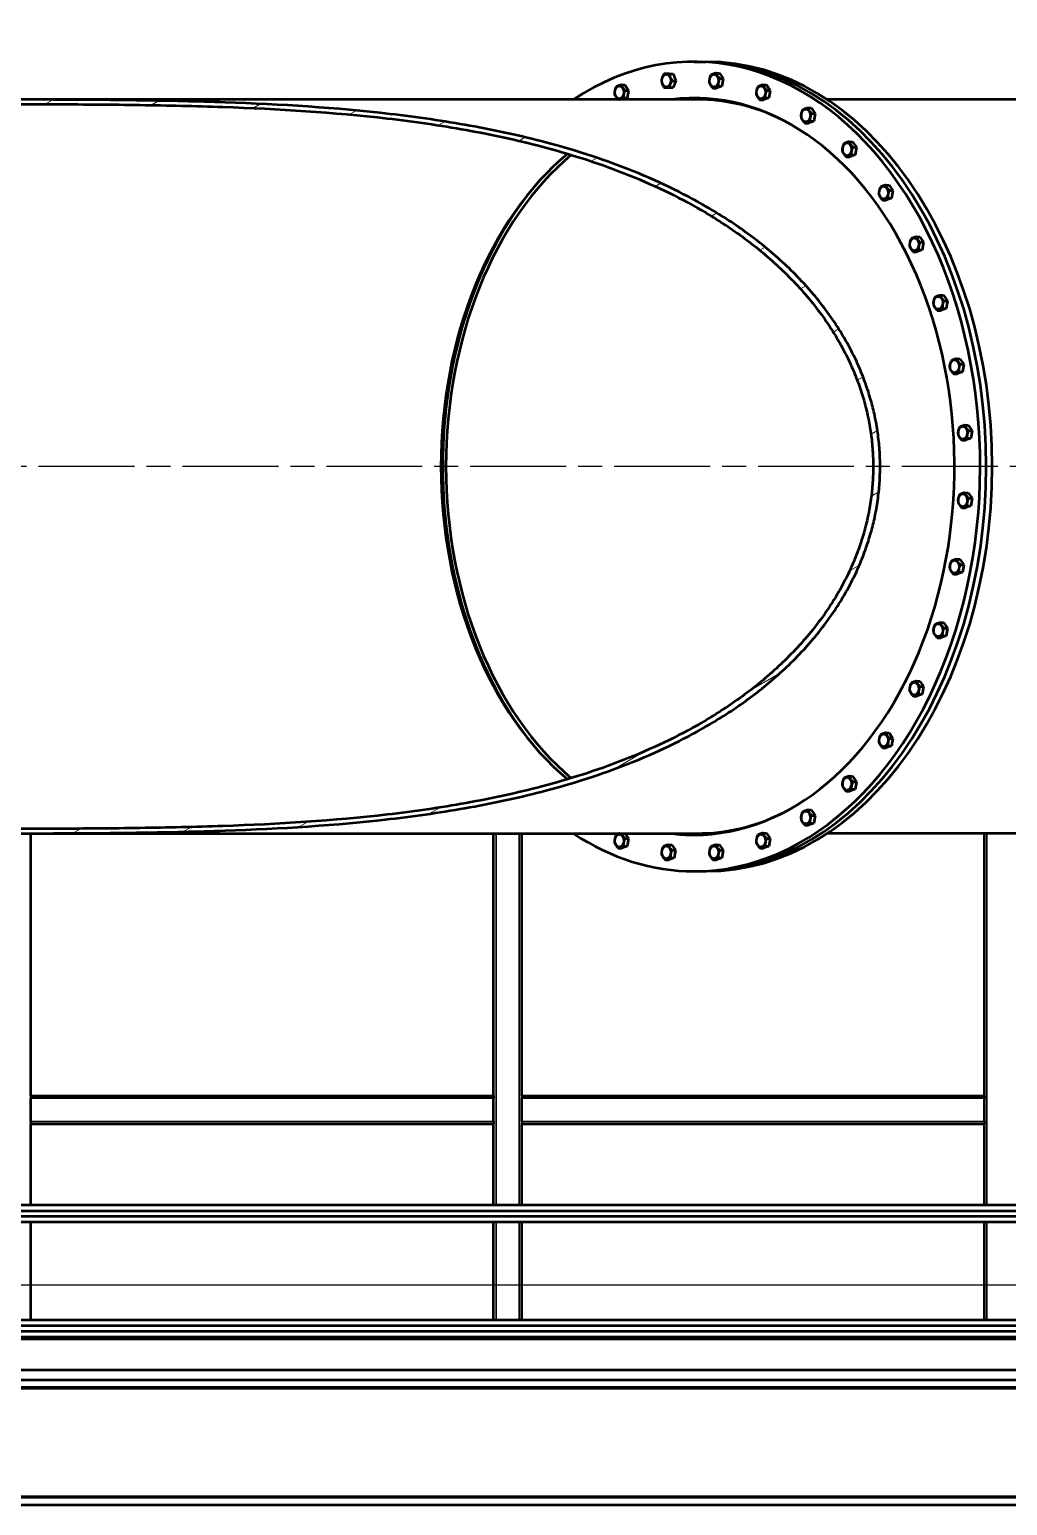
# Model space of a CAD drawing. Header units: millimetres. Extents: x 0 to 25230, y 0 to 17820.
# Drawn here: x 13357 to 15091, y 13495 to 16109 of the extents above; entities that cross this region are included whole.
import ezdxf

# ---------------------------------------------------------------- set-up
doc = ezdxf.new("R2010")
doc.units = ezdxf.units.MM
doc.header["$LTSCALE"] = 30
doc.linetypes.add('CHAIN', pattern=[0.7087, 0.4724, -0.0591, 0.1181, -0.0591])
for name, color, linetype, lineweight in [('Видимые тонкие (ГОСТ)', 7, 'Continuous', 35), ('Видимый контур (ГОСТ)', 7, 'Continuous', 50), ('Граница выносного элемента (ГОСТ)', 7, 'Continuous', 25), ('Осевая линия (ГОСТ)', 7, 'Continuous', 25), ('Штриховка (ГОСТ)', 7, 'Continuous', 18)]:
    doc.layers.add(name, color=color, linetype=linetype, lineweight=lineweight)

# ---------------------------------------------------------------- blocks, each defined once
blk = doc.blocks.new('2dDetail7')
at = {"layer": 'Граница выносного элемента (ГОСТ)', "flags": 128}
blk.add_lwpolyline([(318.84, 442.347), (540.333, 442.347), (540.333, 462.83), (318.84, 462.83), (318.84, 442.347)], dxfattribs=at)

msp = doc.modelspace()

# ---------------------------------------------------------------- hatches: boundary and pattern name
at = {"layer": 'Штриховка (ГОСТ)'}
h = msp.add_hatch(dxfattribs=at)
h.set_pattern_fill('ANSI31', color=256, scale=762, angle=-14.9999778, style=0)
h.set_pattern_definition([(30, (0, 0), (-47.62503, 82.4889), [])])
edge = h.paths.add_edge_path()
edge.add_spline(control_points=[(13126.2136, 14684.9985), (13171.4757, 14684.9985), (13217.859, 14684.9921), (13312.2639, 14685.0405), (13360.2856, 14685.0945), (13457.3635, 14685.5099), (13506.4194, 14685.8721), (13604.9609, 14687.3268), (13654.4465, 14688.4215), (13802.6382, 14693.634), (13901.0755, 14699.6947), (14044.4847, 14716.3093), (14091.5807, 14723.1007), (14183.746, 14739.7229), (14228.8152, 14749.5538), (14295.9202, 14767.3033), (14320.2669, 14774.3433), (14369.5801, 14790.224), (14394.5456, 14799.0676), (14443.7764, 14818.4457), (14468.0453, 14828.9849), (14514.6718, 14851.3758), (14537.0284, 14863.2298), (14580.5005, 14888.5339), (14603.5752, 14903.3166), (14637.4928, 14927.8137), (14648.6847, 14936.3645), (14670.6272, 14954.1858), (14681.3778, 14963.4563), (14702.2443, 14982.642), (14712.3638, 14992.5609), (14731.8031, 15012.9483), (14741.1227, 15023.417), (14758.8187, 15044.7739), (14767.1956, 15055.6629), (14782.8982, 15077.7029), (14790.2239, 15088.8539), (14802.1959, 15108.6519), (14807.3998, 15117.8342), (14817.3966, 15136.9523), (14822.1888, 15146.8887), (14831.0605, 15167.0688), (14835.1407, 15177.3148), (14842.4149, 15197.6157), (14845.6091, 15207.6706), (14850.8742, 15226.3387), (14853.2453, 15235.8379), (14857.4001, 15255.413), (14859.1833, 15265.4891), (14862.0191, 15285.7403), (14863.0719, 15295.9177), (14864.4359, 15315.8793), (14864.7475, 15325.6635), (14864.7475, 15344.3334), (14864.4359, 15354.1177), (14863.0719, 15374.0793), (14862.0191, 15384.2566), (14859.1833, 15404.5079), (14857.4001, 15414.5839), (14853.2453, 15434.1591), (14850.8742, 15443.6583), (14845.6091, 15462.3264), (14842.4149, 15472.3813), (14835.1407, 15492.6822), (14831.0605, 15502.9282), (14822.1888, 15523.1083), (14817.3966, 15533.0446), (14807.3998, 15552.1628), (14802.1959, 15561.345), (14790.2239, 15581.143), (14782.8982, 15592.2941), (14767.1956, 15614.334), (14758.8187, 15625.223), (14741.1227, 15646.58), (14731.8031, 15657.0487), (14712.3638, 15677.4361), (14702.2443, 15687.3549), (14681.3778, 15706.5407), (14670.6272, 15715.8112), (14648.6847, 15733.6324), (14637.4928, 15742.1833), (14603.5752, 15766.6803), (14580.5005, 15781.463), (14537.0284, 15806.7671), (14514.6718, 15818.6211), (14468.0453, 15841.0121), (14443.7764, 15851.5512), (14394.5456, 15870.9293), (14369.5801, 15879.773), (14320.2669, 15895.6536), (14295.9202, 15902.6936), (14228.8152, 15920.4432), (14183.746, 15930.274), (14091.5807, 15946.8962), (14044.4847, 15953.6877), (13901.0755, 15970.3023), (13802.6382, 15976.363), (13654.4465, 15981.5755), (13604.9609, 15982.6701), (13506.4194, 15984.1249), (13457.3635, 15984.4871), (13360.2856, 15984.9024), (13312.2639, 15984.9564), (13217.859, 15985.0049), (13171.4757, 15984.9985), (13126.2136, 15984.9985)], knot_values=[0, 0, 0, 0, 13.578625195, 13.578625195, 27.15725039, 27.15725039, 40.735875585, 40.735875585, 54.314500781, 54.314500781, 81.471751171, 81.471751171, 95.050376366, 95.050376366, 108.629001561, 108.629001561, 115.874190743, 115.874190743, 123.119379925, 123.119379925, 130.364569107, 130.364569107, 137.609758289, 137.609758289, 145.454657742, 145.454657742, 149.377107469, 149.377107469, 153.299557196, 153.299557196, 157.222006923, 157.222006923, 161.14445665, 161.14445665, 165.066906377, 165.066906377, 168.989356104, 168.989356104, 172.007790596, 172.007790596, 175.026225088, 175.026225088, 178.04465958, 178.04465958, 181.063094072, 181.063094072, 183.863577234, 183.863577234, 186.664060397, 186.664060397, 189.46454356, 189.46454356, 192.265026722, 192.265026722, 195.065509885, 195.065509885, 197.865993047, 197.865993047, 200.66647621, 200.66647621, 203.466959373, 203.466959373, 206.485393864, 206.485393864, 209.503828356, 209.503828356, 212.522262848, 212.522262848, 215.54069734, 215.54069734, 219.463147067, 219.463147067, 223.385596794, 223.385596794, 227.308046521, 227.308046521, 231.230496248, 231.230496248, 235.152945975, 235.152945975, 239.075395702, 239.075395702, 246.920295156, 246.920295156, 254.165484338, 254.165484338, 261.410673519, 261.410673519, 268.655862701, 268.655862701, 275.901051883, 275.901051883, 289.479677078, 289.479677078, 303.058302273, 303.058302273, 330.215552664, 330.215552664, 343.794177859, 343.794177859, 357.372803054, 357.372803054, 370.951428249, 370.951428249, 384.530053444, 384.530053444, 384.530053444, 384.530053444], degree=3, periodic=0)
edge.add_line((13126.2136, 15984.9985), (7213.0679, 15984.9985))
edge.add_line((7213.0679, 15984.9985), (7213.0679, 15976.9985))
edge.add_line((7213.0679, 15976.9985), (13126.2136, 15976.9985))
edge.add_spline(control_points=[(13126.2136, 15976.9985), (13171.1811, 15976.9985), (13217.2625, 15977.0048), (13311.0534, 15976.957), (13358.7629, 15976.9037), (13455.2105, 15976.4939), (13503.9483, 15976.1366), (13601.8518, 15974.701), (13651.0175, 15973.6207), (13798.2537, 15968.4748), (13896.0594, 15962.4909), (14038.5563, 15946.0726), (14085.354, 15939.36), (14176.9388, 15922.9246), (14221.7259, 15913.2017), (14288.3553, 15895.6555), (14312.4917, 15888.7076), (14361.3833, 15873.0341), (14386.1375, 15864.3054), (14434.9572, 15845.1774), (14459.026, 15834.7733), (14505.274, 15812.6659), (14527.452, 15800.9604), (14570.5736, 15775.9737), (14593.462, 15761.3766), (14638.3294, 15729.1151), (14660.3054, 15711.4466), (14691.3707, 15683.0054), (14701.4154, 15673.2013), (14720.7125, 15653.0463), (14729.9647, 15642.6952), (14747.534, 15621.5742), (14755.8515, 15610.8035), (14771.4433, 15588.9985), (14778.7176, 15577.9642), (14790.5904, 15558.3938), (14795.7432, 15549.3313), (14805.6427, 15530.4608), (14810.3886, 15520.6524), (14819.1752, 15500.7305), (14823.2164, 15490.6147), (14830.4216, 15470.5702), (14833.5855, 15460.6415), (14838.7982, 15442.2148), (14841.1446, 15432.8428), (14845.2565, 15413.5289), (14847.0214, 15403.587), (14849.8282, 15383.6049), (14850.8702, 15373.5625), (14852.2204, 15353.8651), (14852.5288, 15344.2102), (14852.5288, 15325.7868), (14852.2204, 15316.1319), (14850.8702, 15296.4345), (14849.8282, 15286.3921), (14847.0214, 15266.4099), (14845.2565, 15256.468), (14841.1446, 15237.1542), (14838.7982, 15227.7822), (14833.5855, 15209.3555), (14830.4216, 15199.4268), (14823.2164, 15179.3822), (14819.1752, 15169.2664), (14810.3886, 15149.3445), (14805.6427, 15139.5362), (14795.7432, 15120.6657), (14790.5904, 15111.6032), (14778.7176, 15092.0328), (14771.4433, 15080.9985), (14755.8515, 15059.1935), (14747.534, 15048.4228), (14729.9647, 15027.3017), (14720.7125, 15016.9507), (14701.4154, 14996.7956), (14691.3707, 14986.9916), (14660.3054, 14958.5503), (14638.3294, 14940.8818), (14593.462, 14908.6204), (14570.5736, 14894.0233), (14527.452, 14869.0366), (14505.274, 14857.331), (14459.026, 14835.2237), (14434.9572, 14824.8196), (14386.1375, 14805.6916), (14361.3833, 14796.9629), (14312.4917, 14781.2893), (14288.3553, 14774.3415), (14221.7259, 14756.7952), (14176.9388, 14747.0724), (14085.354, 14730.637), (14038.5563, 14723.9243), (13896.0594, 14707.506), (13798.2537, 14701.5222), (13651.0175, 14696.3763), (13601.8518, 14695.296), (13503.9483, 14693.8603), (13455.2105, 14693.503), (13358.7629, 14693.0932), (13311.0534, 14693.0399), (13217.2625, 14692.9922), (13171.1811, 14692.9985), (13126.2136, 14692.9985)], knot_values=[-381.414228424, -381.414228424, -381.414228424, -381.414228424, -367.923982267, -367.923982267, -354.433736111, -354.433736111, -340.943489954, -340.943489954, -327.453243798, -327.453243798, -300.472751485, -300.472751485, -286.982505328, -286.982505328, -273.492259172, -273.492259172, -266.312187412, -266.312187412, -259.132115652, -259.132115652, -251.952043891, -251.952043891, -244.771972131, -244.771972131, -237.00070509, -237.00070509, -229.229438049, -229.229438049, -225.343804529, -225.343804529, -221.458171008, -221.458171008, -217.572537488, -217.572537488, -213.686903967, -213.686903967, -210.705460386, -210.705460386, -207.724016804, -207.724016804, -204.742573223, -204.742573223, -201.761129641, -201.761129641, -198.997625784, -198.997625784, -196.234121927, -196.234121927, -193.470618069, -193.470618069, -190.707114212, -190.707114212, -187.943610355, -187.943610355, -185.180106497, -185.180106497, -182.41660264, -182.41660264, -179.653098783, -179.653098783, -176.671655201, -176.671655201, -173.69021162, -173.69021162, -170.708768038, -170.708768038, -167.727324457, -167.727324457, -163.841690936, -163.841690936, -159.956057416, -159.956057416, -156.070423895, -156.070423895, -152.184790375, -152.184790375, -144.413523334, -144.413523334, -136.642256293, -136.642256293, -129.462184532, -129.462184532, -122.282112772, -122.282112772, -115.102041012, -115.102041012, -107.921969252, -107.921969252, -94.431723096, -94.431723096, -80.941476939, -80.941476939, -53.960984626, -53.960984626, -40.47073847, -40.47073847, -26.980492313, -26.980492313, -13.490246157, -13.490246157, 0, 0, 0, 0], degree=3, periodic=0)
edge.add_line((13126.2136, 14692.9985), (7213.0679, 14692.9985))
edge.add_line((7213.0679, 14692.9985), (7213.0679, 14684.9985))
edge.add_line((7213.0679, 14684.9985), (7413.0679, 14684.9985))
edge.add_line((7413.0679, 14684.9985), (13126.2136, 14684.9985))

# ---------------------------------------------------------------- linework, layer by layer
at = {"layer": 'Видимые тонкие (ГОСТ)'}
for p, q in [((14184.0679, 14026.5787), (14184.0679, 14684.9985)), ((14225.0679, 14026.5787), (14225.0679, 14684.9985)), ((15054.0679, 14026.5787), (15054.0679, 14684.9985)), ((13359.5683, 14215.9985), (14179.5679, 14215.9985)), ((14229.5679, 14215.9985), (15049.5679, 14215.9985)), ((13359.5683, 14174.9985), (14179.5679, 14174.9985)), ((14229.5679, 14174.9985), (15049.5679, 14174.9985)), ((14184.0679, 13823.6183), (14184.0679, 13996.3787)), ((14225.0679, 13823.6183), (14225.0679, 13996.3787)), ((15054.0679, 13823.6183), (15054.0679, 13996.3787)), ((14184.0679, 13789.9985), (14184.0679, 13793.4183)), ((14225.0679, 13789.9985), (14225.0679, 13793.4183)), ((15054.0679, 13789.9985), (15054.0679, 13793.4183)), ((10113.0679, 13701.4985), (17251.6561, 13701.4985)), ((10056.7113, 13511.4985), (16590.7833, 13511.4985))]:
    msp.add_line(p, q, dxfattribs=at)
at = {"layer": 'Видимый контур (ГОСТ)'}
for p, q in [((14535.1239, 16051.9985), (14545.7305, 16051.9985)), ((14545.7305, 16051.9985), (14556.3371, 16051.9985)), ((14491.6775, 16030.388), (14497.7458, 16030.388)), ((14497.7458, 16030.388), (14502.6448, 16018.388)), ((14573.8686, 16031.7723), (14579.9369, 16031.7723)), ((14579.9369, 16031.7723), (14586.8651, 16021.9743)), ((14406.0448, 16011.0079), (14412.1131, 16011.0079)), ((14412.1131, 16011.0079), (14419.0413, 16001.2099)), ((14412.973, 16001.2099), (14419.0413, 16001.2099)), ((14419.0413, 16001.2099), (14416.5054, 15987.8256)), ((14491.6775, 16006.388), (14497.7458, 16006.388)), ((14496.5765, 16018.388), (14502.6448, 16018.388)), ((14502.6448, 16018.388), (14497.7458, 16006.388)), ((14568.7968, 16005.0038), (14574.8651, 16005.0038)), ((14584.3292, 16008.5901), (14574.8651, 16005.0038)), ((14578.2609, 16008.5901), (14584.3292, 16008.5901)), ((14580.7968, 16021.9743), (14586.8651, 16021.9743)), ((14586.8651, 16021.9743), (14584.3292, 16008.5901)), ((14657.1383, 16011.0079), (14663.2065, 16011.0079)), ((14663.2065, 16011.0079), (14670.1347, 16001.2099)), ((14664.0665, 16001.2099), (14670.1347, 16001.2099)), ((14670.1347, 16001.2099), (14667.5988, 15987.8256)), ((14540.4272, 15984.9985), (13126.2136, 15984.9985)), ((14416.5054, 15987.8256), (14409.0446, 15984.9985)), ((14410.4371, 15987.8256), (14416.5054, 15987.8256)), ((14575.4739, 15984.9985), (14549.266, 15984.9985)), ((14652.0665, 15984.2393), (14658.1347, 15984.2393)), ((14667.5988, 15987.8256), (14658.1347, 15984.2393)), ((14661.5306, 15987.8256), (14667.5988, 15987.8256)), ((15369.2079, 15984.9985), (14770.3336, 15984.9985)), ((14736.5932, 15970.1099), (14742.6615, 15970.1099)), ((14747.0538, 15946.9277), (14737.5897, 15943.3414)), ((14740.9855, 15946.9277), (14747.0538, 15946.9277)), ((14742.6615, 15970.1099), (14749.5897, 15960.3119)), ((14743.5214, 15960.3119), (14749.5897, 15960.3119)), ((14749.5897, 15960.3119), (14747.0538, 15946.9277)), ((14731.5214, 15943.3414), (14737.5897, 15943.3414)), ((14809.8193, 15910.321), (14815.8875, 15910.321)), ((14815.8875, 15910.321), (14822.8157, 15900.5231)), ((14816.7475, 15900.5231), (14822.8157, 15900.5231)), ((14822.8157, 15900.5231), (14820.2798, 15887.1388)), ((14804.7475, 15883.5525), (14810.8157, 15883.5525)), ((14820.2798, 15887.1388), (14810.8157, 15883.5525)), ((14814.2116, 15887.1388), (14820.2798, 15887.1388)), ((14874.5916, 15833.458), (14880.6598, 15833.458)), ((14880.6598, 15833.458), (14887.588, 15823.66)), ((14881.5198, 15823.66), (14887.588, 15823.66)), ((14887.588, 15823.66), (14885.0521, 15810.2758)), ((14869.5198, 15806.6895), (14875.588, 15806.6895)), ((14885.0521, 15810.2758), (14875.588, 15806.6895)), ((14878.9839, 15810.2758), (14885.0521, 15810.2758)), ((14928.9419, 15741.8562), (14935.0102, 15741.8562)), ((14935.0102, 15741.8562), (14941.9384, 15732.0582)), ((14923.8701, 15715.0877), (14929.9384, 15715.0877)), ((14939.4025, 15718.674), (14929.9384, 15715.0877)), ((14933.3342, 15718.674), (14939.4025, 15718.674)), ((14935.8701, 15732.0582), (14941.9384, 15732.0582)), ((14941.9384, 15732.0582), (14939.4025, 15718.674)), ((14971.219, 15638.2989), (14977.2873, 15638.2989)), ((14977.2873, 15638.2989), (14984.2155, 15628.5009)), ((14966.1472, 15611.5303), (14972.2155, 15611.5303)), ((14981.6796, 15615.1166), (14972.2155, 15611.5303)), ((14975.6113, 15615.1166), (14981.6796, 15615.1166)), ((14978.1472, 15628.5009), (14984.2155, 15628.5009)), ((14984.2155, 15628.5009), (14981.6796, 15615.1166)), ((15000.1383, 15525.9326), (15006.2065, 15525.9326)), ((15010.5988, 15502.7504), (15001.1347, 15499.1641)), ((15004.5306, 15502.7504), (15010.5988, 15502.7504)), ((15006.2065, 15525.9326), (15013.1347, 15516.1346)), ((15007.0665, 15516.1346), (15013.1347, 15516.1346)), ((15013.1347, 15516.1346), (15010.5988, 15502.7504)), ((14995.0665, 15499.1641), (15001.1347, 15499.1641)), ((15014.8209, 15408.1716), (15020.8892, 15408.1716)), ((15020.8892, 15408.1716), (15027.8174, 15398.3736)), ((15021.7491, 15398.3736), (15027.8174, 15398.3736)), ((15027.8174, 15398.3736), (15025.2815, 15384.9894)), ((15009.7491, 15381.4031), (15015.8174, 15381.4031)), ((15025.2815, 15384.9894), (15015.8174, 15381.4031)), ((15019.2132, 15384.9894), (15025.2815, 15384.9894)), ((15014.8209, 15288.5939), (15020.8892, 15288.5939)), ((15020.8892, 15288.5939), (15027.8174, 15278.7959)), ((15021.7491, 15278.7959), (15027.8174, 15278.7959)), ((15027.8174, 15278.7959), (15025.2815, 15265.4117)), ((15009.7491, 15261.8254), (15015.8174, 15261.8254)), ((15025.2815, 15265.4117), (15015.8174, 15261.8254)), ((15019.2132, 15265.4117), (15025.2815, 15265.4117)), ((15000.1383, 15170.8329), (15006.2065, 15170.8329)), ((15006.2065, 15170.8329), (15013.1347, 15161.0349)), ((14995.0665, 15144.0644), (15001.1347, 15144.0644)), ((15010.5988, 15147.6507), (15001.1347, 15144.0644)), ((15004.5306, 15147.6507), (15010.5988, 15147.6507)), ((15007.0665, 15161.0349), (15013.1347, 15161.0349)), ((15013.1347, 15161.0349), (15010.5988, 15147.6507)), ((14971.219, 15058.4666), (14977.2873, 15058.4666)), ((14977.2873, 15058.4666), (14984.2155, 15048.6687)), ((14981.6796, 15035.2844), (14972.2155, 15031.6981)), ((14975.6113, 15035.2844), (14981.6796, 15035.2844)), ((14978.1472, 15048.6687), (14984.2155, 15048.6687)), ((14984.2155, 15048.6687), (14981.6796, 15035.2844)), ((14966.1472, 15031.6981), (14972.2155, 15031.6981)), ((14928.9419, 14954.9093), (14935.0102, 14954.9093)), ((14935.0102, 14954.9093), (14941.9384, 14945.1113)), ((14923.8701, 14928.1408), (14929.9384, 14928.1408)), ((14939.4025, 14931.7271), (14929.9384, 14928.1408)), ((14933.3342, 14931.7271), (14939.4025, 14931.7271)), ((14935.8701, 14945.1113), (14941.9384, 14945.1113)), ((14941.9384, 14945.1113), (14939.4025, 14931.7271)), ((14874.5916, 14863.3075), (14880.6598, 14863.3075)), ((14880.6598, 14863.3075), (14887.588, 14853.5095)), ((14881.5198, 14853.5095), (14887.588, 14853.5095)), ((14887.588, 14853.5095), (14885.0521, 14840.1253)), ((14869.5198, 14836.539), (14875.588, 14836.539)), ((14885.0521, 14840.1253), (14875.588, 14836.539)), ((14878.9839, 14840.1253), (14885.0521, 14840.1253)), ((14809.8193, 14786.4444), (14815.8875, 14786.4444)), ((14815.8875, 14786.4444), (14822.8157, 14776.6465)), ((14816.7475, 14776.6465), (14822.8157, 14776.6465)), ((14822.8157, 14776.6465), (14820.2798, 14763.2622)), ((14804.7475, 14759.6759), (14810.8157, 14759.6759)), ((14820.2798, 14763.2622), (14810.8157, 14759.6759)), ((14814.2116, 14763.2622), (14820.2798, 14763.2622)), ((14736.5932, 14726.6556), (14742.6615, 14726.6556)), ((14742.6615, 14726.6556), (14749.5897, 14716.8576)), ((14731.5214, 14699.8871), (14737.5897, 14699.8871)), ((14747.0538, 14703.4734), (14737.5897, 14699.8871)), ((14740.9855, 14703.4734), (14747.0538, 14703.4734)), ((14743.5214, 14716.8576), (14749.5897, 14716.8576)), ((14749.5897, 14716.8576), (14747.0538, 14703.4734)), ((13126.2136, 14684.9985), (14540.4272, 14684.9985)), ((13359.5683, 14220.4985), (13359.5683, 14684.9985)), ((14179.5679, 14220.4985), (14179.5679, 14684.9985)), ((14229.5679, 14220.4985), (14229.5679, 14684.9985)), ((14412.6499, 14684.9985), (14419.0413, 14675.9597)), ((14412.973, 14675.9597), (14419.0413, 14675.9597)), ((14419.0413, 14675.9597), (14416.5054, 14662.5754)), ((14575.4739, 14684.9985), (14549.266, 14684.9985)), ((14657.1383, 14685.7576), (14663.2065, 14685.7576)), ((14663.2065, 14685.7576), (14670.1347, 14675.9597)), ((14664.0665, 14675.9597), (14670.1347, 14675.9597)), ((14670.1347, 14675.9597), (14667.5988, 14662.5754)), ((15369.2079, 14684.9985), (14770.3336, 14684.9985)), ((15049.5679, 14220.4985), (15049.5679, 14684.9985)), ((14400.973, 14658.9891), (14407.0413, 14658.9891)), ((14416.5054, 14662.5754), (14407.0413, 14658.9891)), ((14410.4371, 14662.5754), (14416.5054, 14662.5754)), ((14489.3145, 14664.9932), (14495.3827, 14664.9932)), ((14499.775, 14641.811), (14490.3109, 14638.2247)), ((14493.7068, 14641.811), (14499.775, 14641.811)), ((14495.3827, 14664.9932), (14502.3109, 14655.1952)), ((14496.2427, 14655.1952), (14502.3109, 14655.1952)), ((14502.3109, 14655.1952), (14499.775, 14641.811)), ((14573.8686, 14664.9932), (14579.9369, 14664.9932)), ((14584.3292, 14641.811), (14574.8651, 14638.2247)), ((14578.2609, 14641.811), (14584.3292, 14641.811)), ((14579.9369, 14664.9932), (14586.8651, 14655.1952)), ((14580.7968, 14655.1952), (14586.8651, 14655.1952)), ((14586.8651, 14655.1952), (14584.3292, 14641.811)), ((14652.0665, 14658.9891), (14658.1347, 14658.9891)), ((14667.5988, 14662.5754), (14658.1347, 14658.9891)), ((14661.5306, 14662.5754), (14667.5988, 14662.5754)), ((14484.2427, 14638.2247), (14490.3109, 14638.2247)), ((14535.1239, 14617.9985), (14545.7305, 14617.9985)), ((14545.7305, 14617.9985), (14556.3371, 14617.9985)), ((14568.7968, 14638.2247), (14574.8651, 14638.2247)), ((13359.5683, 14220.4985), (14179.5679, 14220.4985)), ((13359.5683, 14220.4985), (13359.5683, 14215.9985)), ((13359.5683, 14174.9985), (13359.5683, 14215.9985)), ((14179.5679, 14220.4985), (14179.5679, 14215.9985)), ((14179.5679, 14174.9985), (14179.5679, 14215.9985)), ((14229.5679, 14220.4985), (15049.5679, 14220.4985)), ((14229.5679, 14220.4985), (14229.5679, 14215.9985)), ((14229.5679, 14174.9985), (14229.5679, 14215.9985)), ((15049.5679, 14220.4985), (15049.5679, 14215.9985)), ((15049.5679, 14174.9985), (15049.5679, 14215.9985)), ((13359.5683, 14174.9985), (13359.5683, 14170.4985)), ((13359.5683, 14026.5787), (13359.5683, 14170.4985)), ((13359.5683, 14170.4985), (14179.5679, 14170.4985)), ((14179.5679, 14174.9985), (14179.5679, 14170.4985)), ((14179.5679, 14026.5787), (14179.5679, 14170.4985)), ((14229.5679, 14174.9985), (14229.5679, 14170.4985)), ((14229.5679, 14026.5787), (14229.5679, 14170.4985)), ((14229.5679, 14170.4985), (15049.5679, 14170.4985)), ((15049.5679, 14174.9985), (15049.5679, 14170.4985)), ((15049.5679, 14026.5787), (15049.5679, 14170.4985)), ((17323.9674, 14026.5787), (10938.0679, 14026.5787)), ((17303.2123, 14016.2437), (10938.0679, 14016.2437)), ((17289.8772, 14006.7137), (10938.0679, 14006.7137)), ((17278.716, 13996.3787), (10938.0679, 13996.3787)), ((13359.5683, 13823.6183), (13359.5683, 13996.3787)), ((14179.5679, 13823.6183), (14179.5679, 13996.3787)), ((14229.5679, 13823.6183), (14229.5679, 13996.3787)), ((15049.5679, 13823.6183), (15049.5679, 13996.3787)), ((9524.5679, 13823.6183), (17199.0679, 13823.6183)), ((9524.5679, 13813.2833), (17179.0679, 13813.2833)), ((9524.5679, 13803.7533), (17179.0679, 13803.7533)), ((9524.5679, 13793.4183), (17179.0679, 13793.4183)), ((10813.4938, 13789.9985), (16560.5679, 13789.9985)), ((13359.5683, 13789.9985), (13359.5683, 13793.4183)), ((14179.5679, 13789.9985), (14179.5679, 13793.4183)), ((14229.5679, 13789.9985), (14229.5679, 13793.4183)), ((15049.5679, 13789.9985), (15049.5679, 13793.4183)), ((10113.0679, 13734.9985), (17129.0679, 13734.9985)), ((10113.0679, 13717.4985), (16234.5679, 13717.4985)), ((16234.5679, 13703.4985), (10113.0679, 13703.4985)), ((16234.5679, 13495.4985), (9534.5679, 13495.4985)), ((10052.039, 13509.4985), (16234.5679, 13509.4985))]:
    msp.add_line(p, q, dxfattribs=at)
for centre, major_axis, start_param, end_param in [((14535.1239, 15334.9985), (0, 717), 3.141592654, 6.718932082), ((14545.7305, 15334.9985), (0, 717), 3.141592654, 6.283185307), ((14545.7305, 15334.9985), (0, 717), 3.141592654, 6.283185307), ((14556.3371, 15334.9985), (0, 717), 3.141592654, 6.283185307), ((14535.1239, 15334.9985), (0, -652.5), 0, 3.229158249), ((14545.7305, 15334.9985), (0, 652.5), 0.011494506, 0.087565595), ((14545.7305, 15334.9985), (0, 652.5), 0.011494506, 0.087565595), ((14556.3371, 15334.9985), (0, 652.5), 0.022990531, 0.087565595), ((14540.4272, 15334.9985), (0, 650), 5.948782487, 6.283185307), ((14549.266, 15334.9985), (0, 650), 0, 0.009615533), ((14549.266, 15334.9985), (0, 650), 6.173107367, 6.283185307), ((14540.4272, 15334.9985), (0, -642), 3.671597917, 5.753180044), ((14549.266, 15334.9985), (0, 642), 0.536002829, 2.605589825), ((14549.266, 15334.9985), (0, -650), 3.843502082, 5.581275879), ((14540.4272, 15334.9985), (0, -650), 0, 0.33440282), ((14535.1239, 15334.9985), (0, -717), 5.847438532, 6.283185307), ((14535.1239, 15334.9985), (0, -652.5), 6.195619712, 6.283185307), ((14545.7305, 15334.9985), (0, -652.5), 6.195619712, 6.271690801), ((14545.7305, 15334.9985), (0, -652.5), 6.195619712, 6.271690801), ((14556.3371, 15334.9985), (0, -652.5), 6.195619712, 6.260194776), ((14549.266, 15334.9985), (0, -650), 6.273569774, 6.393263247)]:
    msp.add_ellipse(centre, major_axis=major_axis, ratio=0.707106781, start_param=start_param, end_param=end_param, dxfattribs=at)
for centre, major_axis in [((14485.7757, 16018.388), (0, 11.4)), ((14570.3299, 16018.388), (0, -11.4)), ((14402.5061, 15997.6236), (0, -11.4)), ((14653.5995, 15997.6236), (0, -11.4)), ((14733.0545, 15956.7256), (0, -11.4)), ((14806.2806, 15896.9368), (0, -11.4)), ((14871.0528, 15820.0737), (0, -11.4)), ((14925.4032, 15728.4719), (0, -11.4)), ((14967.6803, 15624.9146), (0, -11.4)), ((14996.5995, 15512.5483), (0, -11.4)), ((15011.2822, 15394.7873), (0, -11.4)), ((15011.2822, 15275.2096), (0, -11.4)), ((14996.5995, 15157.4486), (0, -11.4)), ((14967.6803, 15045.0824), (0, -11.4)), ((14925.4032, 14941.525), (0, -11.4)), ((14871.0528, 14849.9232), (0, -11.4)), ((14806.2806, 14773.0602), (0, -11.4)), ((14733.0545, 14713.2713), (0, -11.4)), ((14402.5061, 14672.3734), (0, -11.4)), ((14653.5995, 14672.3734), (0, -11.4)), ((14485.7757, 14651.6089), (0, -11.4)), ((14570.3299, 14651.6089), (0, -11.4))]:
    msp.add_ellipse(centre, major_axis=major_axis, ratio=0.707106781, dxfattribs=at)
for points, weights in [([(14481.8796, 16030.388), (14478.0159, 16024.388), (14476.9806, 16018.388)], [1.16025403784, 1.33974596216, 1.16025403784]), ([(14491.6775, 16030.388), (14485.3643, 16030.388), (14481.8796, 16030.388)], [1.16025403784, 1.33974596216, 1.16025403784]), ([(14496.5765, 16018.388), (14492.7128, 16024.388), (14491.6775, 16030.388)], [1.16025403784, 1.33974596216, 1.16025403784]), ([(14564.4045, 16028.186), (14561.7224, 16021.4939), (14561.8686, 16014.8017)], [1.16025403784, 1.33974596216, 1.16025403784]), ([(14573.8686, 16031.7723), (14567.7224, 16029.9792), (14564.4045, 16028.186)], [1.16025403784, 1.33974596216, 1.16025403784]), ([(14580.7968, 16021.9743), (14575.9185, 16026.8733), (14573.8686, 16031.7723)], [1.16025403784, 1.33974596216, 1.16025403784]), ([(14396.5807, 16007.4216), (14393.8986, 16000.7294), (14394.0448, 15994.0373)], [1.16025403784, 1.33974596216, 1.16025403784]), ([(14406.0448, 16011.0079), (14399.8986, 16009.2147), (14396.5807, 16007.4216)], [1.16025403784, 1.33974596216, 1.16025403784]), ([(14412.973, 16001.2099), (14408.0947, 16006.1089), (14406.0448, 16011.0079)], [1.16025403784, 1.33974596216, 1.16025403784]), ([(14410.4371, 15987.8256), (14410.2909, 15994.5178), (14412.973, 16001.2099)], [1.16025403784, 1.33974596216, 1.16025403784]), ([(14476.9806, 16018.388), (14478.0159, 16012.388), (14481.8796, 16006.388)], [1.16025403784, 1.33974596216, 1.16025403784]), ([(14481.8796, 16006.388), (14485.3643, 16006.388), (14491.6775, 16006.388)], [1.16025403784, 1.33974596216, 1.16025403784]), ([(14491.6775, 16006.388), (14492.7128, 16012.388), (14496.5765, 16018.388)], [1.16025403784, 1.33974596216, 1.16025403784]), ([(14561.8686, 16014.8017), (14563.9185, 16009.9028), (14568.7968, 16005.0038)], [1.16025403784, 1.33974596216, 1.16025403784]), ([(14568.7968, 16005.0038), (14572.1147, 16006.7969), (14578.2609, 16008.5901)], [1.16025403784, 1.33974596216, 1.16025403784]), ([(14578.2609, 16008.5901), (14578.1147, 16015.2822), (14580.7968, 16021.9743)], [1.16025403784, 1.33974596216, 1.16025403784]), ([(14647.6742, 16007.4216), (14644.992, 16000.7294), (14645.1383, 15994.0373)], [1.16025403784, 1.33974596216, 1.16025403784]), ([(14657.1383, 16011.0079), (14650.992, 16009.2147), (14647.6742, 16007.4216)], [1.16025403784, 1.33974596216, 1.16025403784]), ([(14664.0665, 16001.2099), (14659.1882, 16006.1089), (14657.1383, 16011.0079)], [1.16025403784, 1.33974596216, 1.16025403784]), ([(14661.5306, 15987.8256), (14661.3843, 15994.5178), (14664.0665, 16001.2099)], [1.16025403784, 1.33974596216, 1.16025403784]), ([(14394.0448, 15994.0373), (14395.971, 15989.4341), (14400.2303, 15984.9985)], [1.16025403784, 1.32734779738, 1.18333759408]), ([(14402.4829, 15984.9985), (14405.3709, 15986.3476), (14410.4371, 15987.8256)], [1.21715898647, 1.30428948662, 1.16025403784]), ([(14645.1383, 15994.0373), (14647.1882, 15989.1383), (14652.0665, 15984.2393)], [1.16025403784, 1.33974596216, 1.16025403784]), ([(14652.0665, 15984.2393), (14655.3843, 15986.0325), (14661.5306, 15987.8256)], [1.16025403784, 1.33974596216, 1.16025403784]), ([(14727.1291, 15966.5236), (14724.4469, 15959.8314), (14724.5932, 15953.1393)], [1.16025403784, 1.33974596216, 1.16025403784]), ([(14724.5932, 15953.1393), (14726.6431, 15948.2403), (14731.5214, 15943.3414)], [1.16025403784, 1.33974596216, 1.16025403784]), ([(14736.5932, 15970.1099), (14730.4469, 15968.3167), (14727.1291, 15966.5236)], [1.16025403784, 1.33974596216, 1.16025403784]), ([(14731.5214, 15943.3414), (14734.8393, 15945.1345), (14740.9855, 15946.9277)], [1.16025403784, 1.33974596216, 1.16025403784]), ([(14743.5214, 15960.3119), (14738.6431, 15965.2109), (14736.5932, 15970.1099)], [1.16025403784, 1.33974596216, 1.16025403784]), ([(14740.9855, 15946.9277), (14740.8393, 15953.6198), (14743.5214, 15960.3119)], [1.16025403784, 1.33974596216, 1.16025403784]), ([(14800.3552, 15906.7347), (14797.673, 15900.0426), (14797.8193, 15893.3505)], [1.16025403784, 1.33974596216, 1.16025403784]), ([(14809.8193, 15910.321), (14803.673, 15908.5279), (14800.3552, 15906.7347)], [1.16025403784, 1.33974596216, 1.16025403784]), ([(14816.7475, 15900.5231), (14811.8692, 15905.4221), (14809.8193, 15910.321)], [1.16025403784, 1.33974596216, 1.16025403784]), ([(14814.2116, 15887.1388), (14814.0653, 15893.831), (14816.7475, 15900.5231)], [1.16025403784, 1.33974596216, 1.16025403784]), ([(14797.8193, 15893.3505), (14799.8692, 15888.4515), (14804.7475, 15883.5525)], [1.16025403784, 1.33974596216, 1.16025403784]), ([(14804.7475, 15883.5525), (14808.0653, 15885.3457), (14814.2116, 15887.1388)], [1.16025403784, 1.33974596216, 1.16025403784]), ([(14865.1274, 15829.8717), (14862.4453, 15823.1796), (14862.5916, 15816.4874)], [1.16025403784, 1.33974596216, 1.16025403784]), ([(14862.5916, 15816.4874), (14864.6414, 15811.5884), (14869.5198, 15806.6895)], [1.16025403784, 1.33974596216, 1.16025403784]), ([(14874.5916, 15833.458), (14868.4453, 15831.6648), (14865.1274, 15829.8717)], [1.16025403784, 1.33974596216, 1.16025403784]), ([(14881.5198, 15823.66), (14876.6414, 15828.559), (14874.5916, 15833.458)], [1.16025403784, 1.33974596216, 1.16025403784]), ([(14878.9839, 15810.2758), (14878.8376, 15816.9679), (14881.5198, 15823.66)], [1.16025403784, 1.33974596216, 1.16025403784]), ([(14869.5198, 15806.6895), (14872.8376, 15808.4826), (14878.9839, 15810.2758)], [1.16025403784, 1.33974596216, 1.16025403784]), ([(14919.4778, 15738.2699), (14916.7957, 15731.5777), (14916.9419, 15724.8856)], [1.16025403784, 1.33974596216, 1.16025403784]), ([(14928.9419, 15741.8562), (14922.7957, 15740.063), (14919.4778, 15738.2699)], [1.16025403784, 1.33974596216, 1.16025403784]), ([(14935.8701, 15732.0582), (14930.9918, 15736.9572), (14928.9419, 15741.8562)], [1.16025403784, 1.33974596216, 1.16025403784]), ([(14916.9419, 15724.8856), (14918.9918, 15719.9866), (14923.8701, 15715.0877)], [1.16025403784, 1.33974596216, 1.16025403784]), ([(14923.8701, 15715.0877), (14927.188, 15716.8808), (14933.3342, 15718.674)], [1.16025403784, 1.33974596216, 1.16025403784]), ([(14933.3342, 15718.674), (14933.188, 15725.3661), (14935.8701, 15732.0582)], [1.16025403784, 1.33974596216, 1.16025403784]), ([(14961.7549, 15634.7126), (14959.0728, 15628.0204), (14959.219, 15621.3283)], [1.16025403784, 1.33974596216, 1.16025403784]), ([(14971.219, 15638.2989), (14965.0728, 15636.5057), (14961.7549, 15634.7126)], [1.16025403784, 1.33974596216, 1.16025403784]), ([(14978.1472, 15628.5009), (14973.2689, 15633.3999), (14971.219, 15638.2989)], [1.16025403784, 1.33974596216, 1.16025403784]), ([(14959.219, 15621.3283), (14961.2689, 15616.4293), (14966.1472, 15611.5303)], [1.16025403784, 1.33974596216, 1.16025403784]), ([(14966.1472, 15611.5303), (14969.4651, 15613.3235), (14975.6113, 15615.1166)], [1.16025403784, 1.33974596216, 1.16025403784]), ([(14975.6113, 15615.1166), (14975.4651, 15621.8088), (14978.1472, 15628.5009)], [1.16025403784, 1.33974596216, 1.16025403784]), ([(14990.6742, 15522.3463), (14987.992, 15515.6542), (14988.1383, 15508.962)], [1.16025403784, 1.33974596216, 1.16025403784]), ([(14988.1383, 15508.962), (14990.1882, 15504.0631), (14995.0665, 15499.1641)], [1.16025403784, 1.33974596216, 1.16025403784]), ([(15000.1383, 15525.9326), (14993.992, 15524.1395), (14990.6742, 15522.3463)], [1.16025403784, 1.33974596216, 1.16025403784]), ([(14995.0665, 15499.1641), (14998.3843, 15500.9572), (15004.5306, 15502.7504)], [1.16025403784, 1.33974596216, 1.16025403784]), ([(15007.0665, 15516.1346), (15002.1882, 15521.0336), (15000.1383, 15525.9326)], [1.16025403784, 1.33974596216, 1.16025403784]), ([(15004.5306, 15502.7504), (15004.3843, 15509.4425), (15007.0665, 15516.1346)], [1.16025403784, 1.33974596216, 1.16025403784]), ([(15005.3568, 15404.5853), (15002.6747, 15397.8931), (15002.8209, 15391.201)], [1.16025403784, 1.33974596216, 1.16025403784]), ([(15014.8209, 15408.1716), (15008.6747, 15406.3784), (15005.3568, 15404.5853)], [1.16025403784, 1.33974596216, 1.16025403784]), ([(15021.7491, 15398.3736), (15016.8708, 15403.2726), (15014.8209, 15408.1716)], [1.16025403784, 1.33974596216, 1.16025403784]), ([(15019.2132, 15384.9894), (15019.067, 15391.6815), (15021.7491, 15398.3736)], [1.16025403784, 1.33974596216, 1.16025403784]), ([(15002.8209, 15391.201), (15004.8708, 15386.302), (15009.7491, 15381.4031)], [1.16025403784, 1.33974596216, 1.16025403784]), ([(15009.7491, 15381.4031), (15013.067, 15383.1962), (15019.2132, 15384.9894)], [1.16025403784, 1.33974596216, 1.16025403784]), ([(15005.3568, 15285.0076), (15002.6747, 15278.3155), (15002.8209, 15271.6233)], [1.16025403784, 1.33974596216, 1.16025403784]), ([(15002.8209, 15271.6233), (15004.8708, 15266.7244), (15009.7491, 15261.8254)], [1.16025403784, 1.33974596216, 1.16025403784]), ([(15014.8209, 15288.5939), (15008.6747, 15286.8007), (15005.3568, 15285.0076)], [1.16025403784, 1.33974596216, 1.16025403784]), ([(15021.7491, 15278.7959), (15016.8708, 15283.6949), (15014.8209, 15288.5939)], [1.16025403784, 1.33974596216, 1.16025403784]), ([(15019.2132, 15265.4117), (15019.067, 15272.1038), (15021.7491, 15278.7959)], [1.16025403784, 1.33974596216, 1.16025403784]), ([(15009.7491, 15261.8254), (15013.067, 15263.6185), (15019.2132, 15265.4117)], [1.16025403784, 1.33974596216, 1.16025403784]), ([(14990.6742, 15167.2466), (14987.992, 15160.5544), (14988.1383, 15153.8623)], [1.16025403784, 1.33974596216, 1.16025403784]), ([(15000.1383, 15170.8329), (14993.992, 15169.0397), (14990.6742, 15167.2466)], [1.16025403784, 1.33974596216, 1.16025403784]), ([(15007.0665, 15161.0349), (15002.1882, 15165.9339), (15000.1383, 15170.8329)], [1.16025403784, 1.33974596216, 1.16025403784]), ([(14988.1383, 15153.8623), (14990.1882, 15148.9633), (14995.0665, 15144.0644)], [1.16025403784, 1.33974596216, 1.16025403784]), ([(14995.0665, 15144.0644), (14998.3843, 15145.8575), (15004.5306, 15147.6507)], [1.16025403784, 1.33974596216, 1.16025403784]), ([(15004.5306, 15147.6507), (15004.3843, 15154.3428), (15007.0665, 15161.0349)], [1.16025403784, 1.33974596216, 1.16025403784]), ([(14971.219, 15058.4666), (14965.0728, 15056.6735), (14961.7549, 15054.8803)], [1.16025403784, 1.33974596216, 1.16025403784]), ([(14978.1472, 15048.6687), (14973.2689, 15053.5676), (14971.219, 15058.4666)], [1.16025403784, 1.33974596216, 1.16025403784]), ([(14961.7549, 15054.8803), (14959.0728, 15048.1882), (14959.219, 15041.496)], [1.16025403784, 1.33974596216, 1.16025403784]), ([(14959.219, 15041.496), (14961.2689, 15036.5971), (14966.1472, 15031.6981)], [1.16025403784, 1.33974596216, 1.16025403784]), ([(14966.1472, 15031.6981), (14969.4651, 15033.4912), (14975.6113, 15035.2844)], [1.16025403784, 1.33974596216, 1.16025403784]), ([(14975.6113, 15035.2844), (14975.4651, 15041.9765), (14978.1472, 15048.6687)], [1.16025403784, 1.33974596216, 1.16025403784]), ([(14928.9419, 14954.9093), (14922.7957, 14953.1162), (14919.4778, 14951.323)], [1.16025403784, 1.33974596216, 1.16025403784]), ([(14935.8701, 14945.1113), (14930.9918, 14950.0103), (14928.9419, 14954.9093)], [1.16025403784, 1.33974596216, 1.16025403784]), ([(14919.4778, 14951.323), (14916.7957, 14944.6309), (14916.9419, 14937.9387)], [1.16025403784, 1.33974596216, 1.16025403784]), ([(14916.9419, 14937.9387), (14918.9918, 14933.0398), (14923.8701, 14928.1408)], [1.16025403784, 1.33974596216, 1.16025403784]), ([(14923.8701, 14928.1408), (14927.188, 14929.9339), (14933.3342, 14931.7271)], [1.16025403784, 1.33974596216, 1.16025403784]), ([(14933.3342, 14931.7271), (14933.188, 14938.4192), (14935.8701, 14945.1113)], [1.16025403784, 1.33974596216, 1.16025403784]), ([(14865.1274, 14859.7212), (14862.4453, 14853.0291), (14862.5916, 14846.3369)], [1.16025403784, 1.33974596216, 1.16025403784]), ([(14874.5916, 14863.3075), (14868.4453, 14861.5143), (14865.1274, 14859.7212)], [1.16025403784, 1.33974596216, 1.16025403784]), ([(14881.5198, 14853.5095), (14876.6414, 14858.4085), (14874.5916, 14863.3075)], [1.16025403784, 1.33974596216, 1.16025403784]), ([(14878.9839, 14840.1253), (14878.8376, 14846.8174), (14881.5198, 14853.5095)], [1.16025403784, 1.33974596216, 1.16025403784]), ([(14862.5916, 14846.3369), (14864.6414, 14841.4379), (14869.5198, 14836.539)], [1.16025403784, 1.33974596216, 1.16025403784]), ([(14869.5198, 14836.539), (14872.8376, 14838.3321), (14878.9839, 14840.1253)], [1.16025403784, 1.33974596216, 1.16025403784]), ([(14800.3552, 14782.8581), (14797.673, 14776.166), (14797.8193, 14769.4739)], [1.16025403784, 1.33974596216, 1.16025403784]), ([(14809.8193, 14786.4444), (14803.673, 14784.6513), (14800.3552, 14782.8581)], [1.16025403784, 1.33974596216, 1.16025403784]), ([(14816.7475, 14776.6465), (14811.8692, 14781.5455), (14809.8193, 14786.4444)], [1.16025403784, 1.33974596216, 1.16025403784]), ([(14814.2116, 14763.2622), (14814.0653, 14769.9543), (14816.7475, 14776.6465)], [1.16025403784, 1.33974596216, 1.16025403784]), ([(14797.8193, 14769.4739), (14799.8692, 14764.5749), (14804.7475, 14759.6759)], [1.16025403784, 1.33974596216, 1.16025403784]), ([(14804.7475, 14759.6759), (14808.0653, 14761.4691), (14814.2116, 14763.2622)], [1.16025403784, 1.33974596216, 1.16025403784]), ([(14727.1291, 14723.0693), (14724.4469, 14716.3772), (14724.5932, 14709.685)], [1.16025403784, 1.33974596216, 1.16025403784]), ([(14736.5932, 14726.6556), (14730.4469, 14724.8624), (14727.1291, 14723.0693)], [1.16025403784, 1.33974596216, 1.16025403784]), ([(14743.5214, 14716.8576), (14738.6431, 14721.7566), (14736.5932, 14726.6556)], [1.16025403784, 1.33974596216, 1.16025403784]), ([(14724.5932, 14709.685), (14726.6431, 14704.7861), (14731.5214, 14699.8871)], [1.16025403784, 1.33974596216, 1.16025403784]), ([(14731.5214, 14699.8871), (14734.8393, 14701.6802), (14740.9855, 14703.4734)], [1.16025403784, 1.33974596216, 1.16025403784]), ([(14740.9855, 14703.4734), (14740.8393, 14710.1655), (14743.5214, 14716.8576)], [1.16025403784, 1.33974596216, 1.16025403784]), ([(14396.5807, 14682.1713), (14393.8986, 14675.4792), (14394.0448, 14668.7871)], [1.16025403784, 1.33974596216, 1.16025403784]), ([(14394.0448, 14668.7871), (14396.0947, 14663.8881), (14400.973, 14658.9891)], [1.16025403784, 1.33974596216, 1.16025403784]), ([(14403.548, 14684.9985), (14399.3156, 14683.6494), (14396.5807, 14682.1713)], [1.21715898647, 1.30428948662, 1.16025403784]), ([(14412.973, 14675.9597), (14408.3893, 14680.5629), (14406.3757, 14684.9985)], [1.16025403784, 1.32734779738, 1.18333759408]), ([(14410.4371, 14662.5754), (14410.2909, 14669.2675), (14412.973, 14675.9597)], [1.16025403784, 1.33974596216, 1.16025403784]), ([(14647.6742, 14682.1713), (14644.992, 14675.4792), (14645.1383, 14668.7871)], [1.16025403784, 1.33974596216, 1.16025403784]), ([(14645.1383, 14668.7871), (14647.1882, 14663.8881), (14652.0665, 14658.9891)], [1.16025403784, 1.33974596216, 1.16025403784]), ([(14657.1383, 14685.7576), (14650.992, 14683.9645), (14647.6742, 14682.1713)], [1.16025403784, 1.33974596216, 1.16025403784]), ([(14664.0665, 14675.9597), (14659.1882, 14680.8586), (14657.1383, 14685.7576)], [1.16025403784, 1.33974596216, 1.16025403784]), ([(14661.5306, 14662.5754), (14661.3843, 14669.2675), (14664.0665, 14675.9597)], [1.16025403784, 1.33974596216, 1.16025403784]), ([(14400.973, 14658.9891), (14404.2909, 14660.7823), (14410.4371, 14662.5754)], [1.16025403784, 1.33974596216, 1.16025403784]), ([(14479.8504, 14661.4069), (14477.1682, 14654.7147), (14477.3145, 14648.0226)], [1.16025403784, 1.33974596216, 1.16025403784]), ([(14477.3145, 14648.0226), (14479.3643, 14643.1236), (14484.2427, 14638.2247)], [1.16025403784, 1.33974596216, 1.16025403784]), ([(14489.3145, 14664.9932), (14483.1682, 14663.2), (14479.8504, 14661.4069)], [1.16025403784, 1.33974596216, 1.16025403784]), ([(14484.2427, 14638.2247), (14487.5605, 14640.0178), (14493.7068, 14641.811)], [1.16025403784, 1.33974596216, 1.16025403784]), ([(14496.2427, 14655.1952), (14491.3643, 14660.0942), (14489.3145, 14664.9932)], [1.16025403784, 1.33974596216, 1.16025403784]), ([(14493.7068, 14641.811), (14493.5605, 14648.5031), (14496.2427, 14655.1952)], [1.16025403784, 1.33974596216, 1.16025403784]), ([(14564.4045, 14661.4069), (14561.7224, 14654.7147), (14561.8686, 14648.0226)], [1.16025403784, 1.33974596216, 1.16025403784]), ([(14561.8686, 14648.0226), (14563.9185, 14643.1236), (14568.7968, 14638.2247)], [1.16025403784, 1.33974596216, 1.16025403784]), ([(14573.8686, 14664.9932), (14567.7224, 14663.2), (14564.4045, 14661.4069)], [1.16025403784, 1.33974596216, 1.16025403784]), ([(14568.7968, 14638.2247), (14572.1147, 14640.0178), (14578.2609, 14641.811)], [1.16025403784, 1.33974596216, 1.16025403784]), ([(14580.7968, 14655.1952), (14575.9185, 14660.0942), (14573.8686, 14664.9932)], [1.16025403784, 1.33974596216, 1.16025403784]), ([(14578.2609, 14641.811), (14578.1147, 14648.5031), (14580.7968, 14655.1952)], [1.16025403784, 1.33974596216, 1.16025403784]), ([(14652.0665, 14658.9891), (14655.3843, 14660.7823), (14661.5306, 14662.5754)], [1.16025403784, 1.33974596216, 1.16025403784])]:
    msp.add_rational_spline(points, weights, degree=2, dxfattribs=at)
for points, knots in [([(13126.2136, 14684.9985), (13171.4757, 14684.9985), (13217.859, 14684.9921), (13312.2639, 14685.0405), (13360.2856, 14685.0945), (13457.3635, 14685.5099), (13506.4194, 14685.8721), (13604.9609, 14687.3268), (13654.4465, 14688.4215), (13802.6382, 14693.634), (13901.0755, 14699.6947), (14044.4847, 14716.3093), (14091.5807, 14723.1007), (14183.746, 14739.7229), (14228.8152, 14749.5538), (14295.9202, 14767.3033), (14320.2669, 14774.3433), (14369.5801, 14790.224), (14394.5456, 14799.0676), (14443.7764, 14818.4457), (14468.0453, 14828.9849), (14514.6718, 14851.3758), (14537.0284, 14863.2298), (14580.5005, 14888.5339), (14603.5752, 14903.3166), (14637.4928, 14927.8137), (14648.6847, 14936.3645), (14670.6272, 14954.1858), (14681.3778, 14963.4563), (14702.2443, 14982.642), (14712.3638, 14992.5609), (14731.8031, 15012.9483), (14741.1227, 15023.417), (14758.8187, 15044.7739), (14767.1956, 15055.6629), (14782.8982, 15077.7029), (14790.2239, 15088.8539), (14802.1959, 15108.6519), (14807.3998, 15117.8342), (14817.3966, 15136.9523), (14822.1888, 15146.8887), (14831.0605, 15167.0688), (14835.1407, 15177.3148), (14842.4149, 15197.6157), (14845.6091, 15207.6706), (14850.8742, 15226.3387), (14853.2453, 15235.8379), (14857.4001, 15255.413), (14859.1833, 15265.4891), (14862.0191, 15285.7403), (14863.0719, 15295.9177), (14864.4359, 15315.8793), (14864.7475, 15325.6635), (14864.7475, 15344.3334), (14864.4359, 15354.1177), (14863.0719, 15374.0793), (14862.0191, 15384.2566), (14859.1833, 15404.5079), (14857.4001, 15414.5839), (14853.2453, 15434.1591), (14850.8742, 15443.6583), (14845.6091, 15462.3264), (14842.4149, 15472.3813), (14835.1407, 15492.6822), (14831.0605, 15502.9282), (14822.1888, 15523.1083), (14817.3966, 15533.0446), (14807.3998, 15552.1628), (14802.1959, 15561.345), (14790.2239, 15581.143), (14782.8982, 15592.2941), (14767.1956, 15614.334), (14758.8187, 15625.223), (14741.1227, 15646.58), (14731.8031, 15657.0487), (14712.3638, 15677.4361), (14702.2443, 15687.3549), (14681.3778, 15706.5407), (14670.6272, 15715.8112), (14648.6847, 15733.6324), (14637.4928, 15742.1833), (14603.5752, 15766.6803), (14580.5005, 15781.463), (14537.0284, 15806.7671), (14514.6718, 15818.6211), (14468.0453, 15841.0121), (14443.7764, 15851.5512), (14394.5456, 15870.9293), (14369.5801, 15879.773), (14320.2669, 15895.6536), (14295.9202, 15902.6936), (14228.8152, 15920.4432), (14183.746, 15930.274), (14091.5807, 15946.8962), (14044.4847, 15953.6877), (13901.0755, 15970.3023), (13802.6382, 15976.363), (13654.4465, 15981.5755), (13604.9609, 15982.6701), (13506.4194, 15984.1249), (13457.3635, 15984.4871), (13360.2856, 15984.9024), (13312.2639, 15984.9564), (13217.859, 15985.0049), (13171.4757, 15984.9985), (13126.2136, 15984.9985)], [0, 0, 0, 0, 13.578625195, 13.578625195, 27.15725039, 27.15725039, 40.735875585, 40.735875585, 54.314500781, 54.314500781, 81.471751171, 81.471751171, 95.050376366, 95.050376366, 108.629001561, 108.629001561, 115.874190743, 115.874190743, 123.119379925, 123.119379925, 130.364569107, 130.364569107, 137.609758289, 137.609758289, 145.454657742, 145.454657742, 149.377107469, 149.377107469, 153.299557196, 153.299557196, 157.222006923, 157.222006923, 161.14445665, 161.14445665, 165.066906377, 165.066906377, 168.989356104, 168.989356104, 172.007790596, 172.007790596, 175.026225088, 175.026225088, 178.04465958, 178.04465958, 181.063094072, 181.063094072, 183.863577234, 183.863577234, 186.664060397, 186.664060397, 189.46454356, 189.46454356, 192.265026722, 192.265026722, 195.065509885, 195.065509885, 197.865993047, 197.865993047, 200.66647621, 200.66647621, 203.466959373, 203.466959373, 206.485393864, 206.485393864, 209.503828356, 209.503828356, 212.522262848, 212.522262848, 215.54069734, 215.54069734, 219.463147067, 219.463147067, 223.385596794, 223.385596794, 227.308046521, 227.308046521, 231.230496248, 231.230496248, 235.152945975, 235.152945975, 239.075395702, 239.075395702, 246.920295156, 246.920295156, 254.165484338, 254.165484338, 261.410673519, 261.410673519, 268.655862701, 268.655862701, 275.901051883, 275.901051883, 289.479677078, 289.479677078, 303.058302273, 303.058302273, 330.215552664, 330.215552664, 343.794177859, 343.794177859, 357.372803054, 357.372803054, 370.951428249, 370.951428249, 384.530053444, 384.530053444, 384.530053444, 384.530053444]), ([(13126.2136, 15976.9985), (13171.1811, 15976.9985), (13217.2625, 15977.0048), (13311.0534, 15976.957), (13358.7629, 15976.9037), (13455.2105, 15976.4939), (13503.9483, 15976.1366), (13601.8518, 15974.701), (13651.0175, 15973.6207), (13798.2537, 15968.4748), (13896.0594, 15962.4909), (14038.5563, 15946.0726), (14085.354, 15939.36), (14176.9388, 15922.9246), (14221.7259, 15913.2017), (14288.3553, 15895.6555), (14312.4917, 15888.7076), (14361.3833, 15873.0341), (14386.1375, 15864.3054), (14434.9572, 15845.1774), (14459.026, 15834.7733), (14505.274, 15812.6659), (14527.452, 15800.9604), (14570.5736, 15775.9737), (14593.462, 15761.3766), (14638.3294, 15729.1151), (14660.3054, 15711.4466), (14691.3707, 15683.0054), (14701.4154, 15673.2013), (14720.7125, 15653.0463), (14729.9647, 15642.6952), (14747.534, 15621.5742), (14755.8515, 15610.8035), (14771.4433, 15588.9985), (14778.7176, 15577.9642), (14790.5904, 15558.3938), (14795.7432, 15549.3313), (14805.6427, 15530.4608), (14810.3886, 15520.6524), (14819.1752, 15500.7305), (14823.2164, 15490.6147), (14830.4216, 15470.5702), (14833.5855, 15460.6415), (14838.7982, 15442.2148), (14841.1446, 15432.8428), (14845.2565, 15413.5289), (14847.0214, 15403.587), (14849.8282, 15383.6049), (14850.8702, 15373.5625), (14852.2204, 15353.8651), (14852.5288, 15344.2102), (14852.5288, 15325.7868), (14852.2204, 15316.1319), (14850.8702, 15296.4345), (14849.8282, 15286.3921), (14847.0214, 15266.4099), (14845.2565, 15256.468), (14841.1446, 15237.1542), (14838.7982, 15227.7822), (14833.5855, 15209.3555), (14830.4216, 15199.4268), (14823.2164, 15179.3822), (14819.1752, 15169.2664), (14810.3886, 15149.3445), (14805.6427, 15139.5362), (14795.7432, 15120.6657), (14790.5904, 15111.6032), (14778.7176, 15092.0328), (14771.4433, 15080.9985), (14755.8515, 15059.1935), (14747.534, 15048.4228), (14729.9647, 15027.3017), (14720.7125, 15016.9507), (14701.4154, 14996.7956), (14691.3707, 14986.9916), (14660.3054, 14958.5503), (14638.3294, 14940.8818), (14593.462, 14908.6204), (14570.5736, 14894.0233), (14527.452, 14869.0366), (14505.274, 14857.331), (14459.026, 14835.2237), (14434.9572, 14824.8196), (14386.1375, 14805.6916), (14361.3833, 14796.9629), (14312.4917, 14781.2893), (14288.3553, 14774.3415), (14221.7259, 14756.7952), (14176.9388, 14747.0724), (14085.354, 14730.637), (14038.5563, 14723.9243), (13896.0594, 14707.506), (13798.2537, 14701.5222), (13651.0175, 14696.3763), (13601.8518, 14695.296), (13503.9483, 14693.8603), (13455.2105, 14693.503), (13358.7629, 14693.0932), (13311.0534, 14693.0399), (13217.2625, 14692.9922), (13171.1811, 14692.9985), (13126.2136, 14692.9985)], [-381.414228424, -381.414228424, -381.414228424, -381.414228424, -367.923982267, -367.923982267, -354.433736111, -354.433736111, -340.943489954, -340.943489954, -327.453243798, -327.453243798, -300.472751485, -300.472751485, -286.982505328, -286.982505328, -273.492259172, -273.492259172, -266.312187412, -266.312187412, -259.132115652, -259.132115652, -251.952043891, -251.952043891, -244.771972131, -244.771972131, -237.00070509, -237.00070509, -229.229438049, -229.229438049, -225.343804529, -225.343804529, -221.458171008, -221.458171008, -217.572537488, -217.572537488, -213.686903967, -213.686903967, -210.705460386, -210.705460386, -207.724016804, -207.724016804, -204.742573223, -204.742573223, -201.761129641, -201.761129641, -198.997625784, -198.997625784, -196.234121927, -196.234121927, -193.470618069, -193.470618069, -190.707114212, -190.707114212, -187.943610355, -187.943610355, -185.180106497, -185.180106497, -182.41660264, -182.41660264, -179.653098783, -179.653098783, -176.671655201, -176.671655201, -173.69021162, -173.69021162, -170.708768038, -170.708768038, -167.727324457, -167.727324457, -163.841690936, -163.841690936, -159.956057416, -159.956057416, -156.070423895, -156.070423895, -152.184790375, -152.184790375, -144.413523334, -144.413523334, -136.642256293, -136.642256293, -129.462184532, -129.462184532, -122.282112772, -122.282112772, -115.102041012, -115.102041012, -107.921969252, -107.921969252, -94.431723096, -94.431723096, -80.941476939, -80.941476939, -53.960984626, -53.960984626, -40.47073847, -40.47073847, -26.980492313, -26.980492313, -13.490246157, -13.490246157, 0, 0, 0, 0])]:
    msp.add_open_spline(points, degree=3, knots=knots, dxfattribs=at)
at = {"layer": 'Осевая линия (ГОСТ)', "linetype": 'CHAIN', "ltscale": 11.993792}
msp.add_line((17878.4214, 15334.9985), (7156.8523, 15334.9985), dxfattribs=at)

# ---------------------------------------------------------------- block references
at = {"layer": 'Граница выносного элемента (ГОСТ)', "xscale": 30, "yscale": 30, "zscale": 30}
msp.add_blockref('2dDetail7', (0, 0), dxfattribs=at)

doc.saveas('drawing.dxf')
